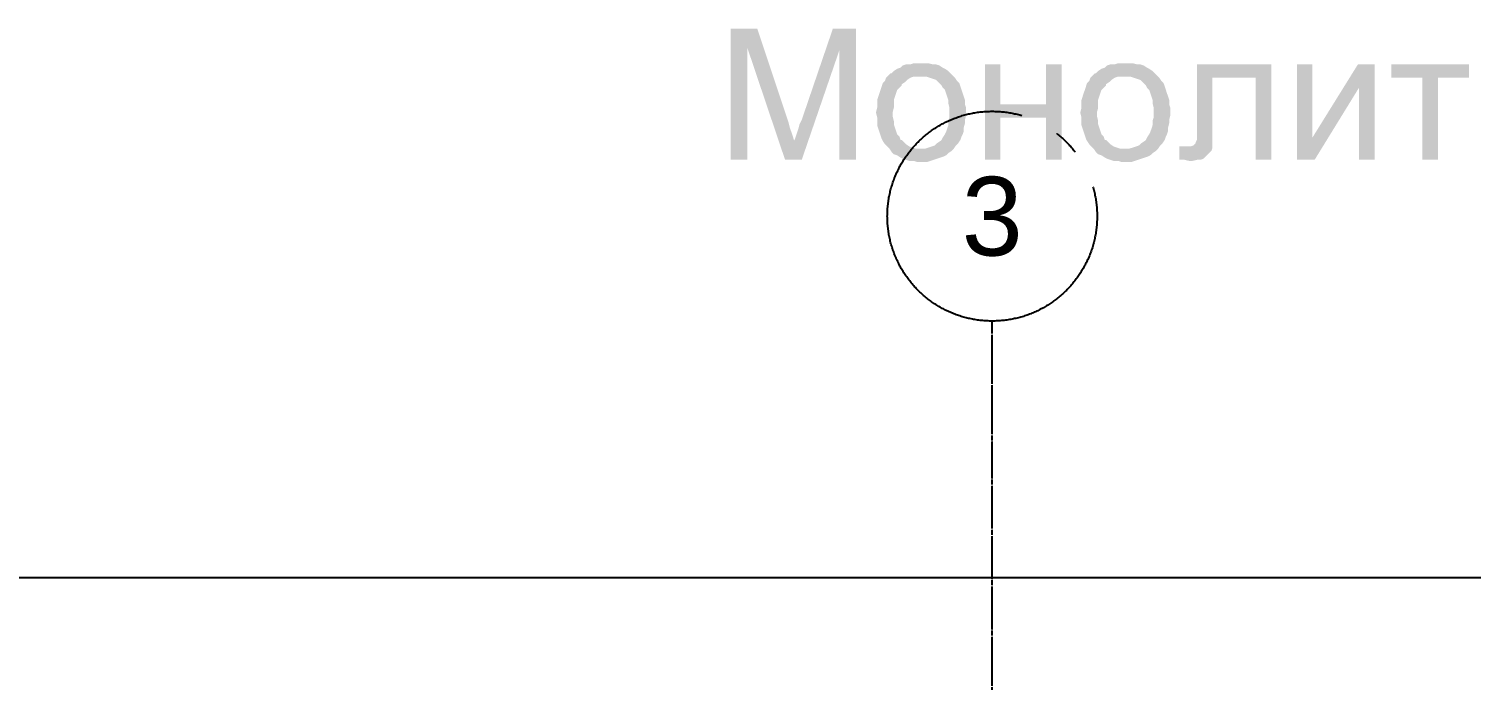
# Model space of a CAD drawing. Header units: millimetres. Extents: x -383313 to -161684, y -117025 to 99224.
# Drawn here: x -349188 to -343688, y 2056 to 4540 of the extents above; entities that cross this region are included whole.
import ezdxf

# ---------------------------------------------------------------- set-up
doc = ezdxf.new("R2010")
doc.units = ezdxf.units.MM
doc.header["$MEASUREMENT"] = 0
doc.linetypes.add('PS-GOST2.303 5', pattern=[24, 20, -1.5, 1, -1.5])
doc.layers.get('Defpoints').update_dxf_attribs({"color": 31})
doc.layers.add('PDF_Solid Fills', color=7, linetype='Continuous')
doc.layers.add('PS_Оси', color=5, linetype='PS-GOST2.303 5')
doc.styles.add('PSTUDIO', font='arial.ttf')
doc.dimstyles.new('PS_TICK', dxfattribs={"dimscale": 100, "dimtxt": 2.5, "dimasz": 1, "dimexe": 2, "dimexo": 2, "dimgap": 1, "dimtad": 1, "dimdec": 0, "dimzin": 0, "dimdsep": 46, "dimtxsty": 'PSTUDIO', "dimblk": 'ARCHTICK', "dimcen": 2, "dimdle": 1.5, "dimse1": 1, "dimse2": 1, "dimadec": 0, "dimazin": 0, "dimtfac": 1, "dimtdec": 0, "dimtix": 1, "dimtmove": 1, "dimatfit": 3, "dimldrblk": 'ARCHTICK', "dimfxl": 1, "dimtolj": 1, "dimtzin": 0, "dimarcsym": 0})

# ---------------------------------------------------------------- blocks, each defined once
blk = doc.blocks.new('_ArchTick')
at = {"color": 0, "linetype": 'ByBlock', "const_width": 0.15}
blk.add_lwpolyline([(-0.5, -0.5), (0.5, 0.5)], dxfattribs=at)
blk = doc.blocks.new('*D312')
at = {"color": 0, "lineweight": -2, "ltscale": 100, "transparency": 16777216}
blk.add_line((-355164.1, 2447.8), (-320364.1, 2447.8), dxfattribs=at)
at = {"layer": 'Defpoints', "color": 0, "ltscale": 100, "transparency": 16777216}
for p in [(-320514.1, 2447.8), (-355014.1, 1121.5), (-320514.1, 1121.5)]:
    blk.add_point(p, dxfattribs=at)
at = {"color": 0, "lineweight": -2, "ltscale": 100, "transparency": 16777216, "xscale": 100, "yscale": 100, "zscale": 100, "rotation": 180}
blk.add_blockref('_ArchTick', (-355014.1, 2447.8), dxfattribs=at)
at = {"color": 0, "lineweight": -2, "ltscale": 100, "transparency": 16777216, "xscale": 100, "yscale": 100, "zscale": 100}
blk.add_blockref('_ArchTick', (-320514.1, 2447.8), dxfattribs=at)
at = {"color": 0, "ltscale": 100, "transparency": 16777216, "insert": (-337764.1, 2675.6), "char_height": 250, "attachment_point": 5, "style": 'PSTUDIO'}
blk.add_mtext('\\A1;34500', dxfattribs=at)
blk = doc.blocks.new('A$Cf5759c35')
at = {"layer": 'PDF_Solid Fills'}
for points in [[(12052.1, 22805), (11950.5, 22805), (11950.5, 22305.4), (12014, 22305.4), (12014, 22733)], [(12052.1, 22805), (12014, 22733), (12158, 22305.4), (12191.8, 22377.4), (12191.8, 22381.6), (12187.6, 22394.3), (12183.4, 22407), (12179.1, 22419.7), (12174.9, 22432.4), (12170.7, 22449.4)], [(12428.9, 22805), (12340, 22805), (12221.5, 22457.8), (12221.5, 22457.8), (12213, 22440.9), (12208.8, 22424), (12204.5, 22411.3), (12200.3, 22398.6), (12196.1, 22385.9), (12191.8, 22377.4), (12158, 22305.4), (12221.5, 22305.4), (12365.4, 22724.5)], [(12678.7, 22673.7), (12678.7, 22673.7), (12649, 22673.7), (12636.3, 22669.5), (12619.4, 22669.5), (12606.7, 22665.3), (12598.2, 22656.8), (12585.5, 22652.6), (12572.8, 22644.1), (12564.4, 22635.6), (12560.1, 22635.6), (12551.7, 22627.2), (12678.7, 22622.9), (12682.9, 22622.9), (12695.6, 22622.9), (12708.3, 22618.7), (12721, 22614.5), (12733.7, 22610.2), (12742.2, 22601.8), (12754.9, 22589.1), (12759.1, 22580.6), (12767.6, 22572.1), (12771.8, 22559.4), (12776, 22546.7), (12780.3, 22534), (12780.3, 22521.3), (12784.5, 22504.4), (12784.5, 22487.5), (12784.5, 22483.2), (12784.5, 22466.3), (12780.3, 22453.6), (12780.3, 22436.7), (12776, 22424), (12771.8, 22411.3), (12767.6, 22402.8), (12759.1, 22390.1), (12754.9, 22381.6), (12750.6, 22377.4), (12737.9, 22368.9), (12729.5, 22360.5), (12716.8, 22356.2), (12704.1, 22352), (12691.4, 22347.8), (12678.7, 22347.8), (12555.9, 22347.8), (12564.4, 22335.1), (12572.8, 22326.6), (12585.5, 22322.4), (12598.2, 22313.9), (12606.7, 22309.7), (12619.4, 22305.4), (12632.1, 22301.2), (12649, 22301.2), (12661.7, 22297), (12678.7, 22297), (12687.1, 22297), (12699.8, 22297), (12712.5, 22301.2), (12725.2, 22305.4), (12737.9, 22309.7), (12750.6, 22313.9), (12763.3, 22318.1), (12771.8, 22322.4), (12780.3, 22330.8), (12793, 22339.3), (12801.4, 22347.8), (12809.9, 22360.5), (12818.4, 22368.9), (12826.8, 22381.6), (12826.8, 22381.6), (12831.1, 22394.3), (12835.3, 22402.8), (12839.5, 22415.5), (12839.5, 22428.2), (12843.8, 22445.1), (12843.8, 22457.8), (12848, 22474.8), (12848, 22491.7), (12848, 22504.4), (12843.8, 22517.1), (12843.8, 22534), (12839.5, 22546.7), (12835.3, 22559.4), (12831.1, 22572.1), (12826.8, 22584.8), (12822.6, 22597.5), (12814.1, 22606), (12805.7, 22618.7), (12797.2, 22627.2), (12788.7, 22635.6), (12780.3, 22644.1), (12767.6, 22652.6), (12759.1, 22656.8), (12746.4, 22665.3), (12733.7, 22669.5), (12721, 22669.5), (12704.1, 22673.7), (12691.4, 22673.7)], [(12979.2, 22669.5), (12920, 22669.5), (12920, 22305.4), (12979.2, 22305.4), (12979.2, 22466.3), (13152.8, 22466.3), (12979.2, 22517.1)], [(13212.1, 22669.5), (13152.8, 22669.5), (13152.8, 22517.1), (12979.2, 22517.1), (13152.8, 22466.3), (13152.8, 22305.4), (13212.1, 22305.4)], [(13457.6, 22673.7), (13457.6, 22673.7), (13428, 22673.7), (13415.3, 22669.5), (13398.3, 22669.5), (13385.6, 22665.3), (13377.2, 22656.8), (13364.5, 22652.6), (13351.8, 22644.1), (13343.3, 22635.6), (13339.1, 22635.6), (13330.6, 22627.2), (13457.6, 22622.9), (13461.8, 22622.9), (13474.5, 22622.9), (13487.2, 22618.7), (13499.9, 22614.5), (13512.6, 22610.2), (13521.1, 22601.8), (13533.8, 22589.1), (13538, 22580.6), (13546.5, 22572.1), (13550.7, 22559.4), (13555, 22546.7), (13559.2, 22534), (13559.2, 22521.3), (13563.4, 22504.4), (13563.4, 22487.5), (13563.4, 22483.2), (13563.4, 22466.3), (13559.2, 22453.6), (13559.2, 22436.7), (13555, 22424), (13550.7, 22411.3), (13546.5, 22402.8), (13538, 22390.1), (13533.8, 22381.6), (13529.6, 22377.4), (13516.9, 22368.9), (13508.4, 22360.5), (13495.7, 22356.2), (13483, 22352), (13470.3, 22347.8), (13457.6, 22347.8), (13334.8, 22347.8), (13343.3, 22335.1), (13351.8, 22326.6), (13364.5, 22322.4), (13377.2, 22313.9), (13385.6, 22309.7), (13398.3, 22305.4), (13411, 22301.2), (13428, 22301.2), (13440.7, 22297), (13457.6, 22297), (13466.1, 22297), (13478.8, 22297), (13491.5, 22301.2), (13504.2, 22305.4), (13516.9, 22309.7), (13529.6, 22313.9), (13542.3, 22318.1), (13550.7, 22322.4), (13559.2, 22330.8), (13571.9, 22339.3), (13580.4, 22347.8), (13588.8, 22360.5), (13597.3, 22368.9), (13605.8, 22381.6), (13605.8, 22381.6), (13610, 22394.3), (13614.2, 22402.8), (13618.5, 22415.5), (13618.5, 22428.2), (13622.7, 22445.1), (13622.7, 22457.8), (13626.9, 22474.8), (13626.9, 22491.7), (13626.9, 22504.4), (13622.7, 22517.1), (13622.7, 22534), (13618.5, 22546.7), (13614.2, 22559.4), (13610, 22572.1), (13605.8, 22584.8), (13601.5, 22597.5), (13593.1, 22606), (13584.6, 22618.7), (13576.1, 22627.2), (13567.7, 22635.6), (13559.2, 22644.1), (13546.5, 22652.6), (13538, 22656.8), (13525.3, 22665.3), (13512.6, 22669.5), (13499.9, 22669.5), (13483, 22673.7), (13470.3, 22673.7)], [(14012.2, 22669.5), (13728.5, 22669.5), (13728.5, 22381.6), (13724.3, 22373.2), (13724.3, 22368.9), (13715.8, 22360.5), (13715.8, 22360.5), (13703.1, 22356.2), (13686.2, 22356.2), (13660.8, 22356.2), (13660.8, 22305.4), (13669.3, 22305.4), (13682, 22305.4), (13698.9, 22301.2), (13711.6, 22301.2), (13711.6, 22301.2), (13728.5, 22305.4), (13741.2, 22305.4), (13753.9, 22309.7), (13762.4, 22318.1), (13762.4, 22318.1), (13775.1, 22330.8), (13783.6, 22339.3), (13787.8, 22352), (13787.8, 22360.5), (13787.8, 22373.2), (13787.8, 22385.9), (13787.8, 22398.6), (13787.8, 22415.5), (13787.8, 22436.7), (13787.8, 22618.7), (13952.9, 22618.7)], [(14405.9, 22669.5), (14342.4, 22669.5), (14168.8, 22390.1), (14109.5, 22305.4), (14177.3, 22305.4), (14346.6, 22580.6)], [(14765.7, 22669.5), (14469.4, 22669.5), (14469.4, 22618.7), (14587.9, 22618.7), (14587.9, 22305.4), (14647.2, 22305.4), (14647.2, 22618.7), (14765.7, 22618.7)], [(12551.7, 22627.2), (12543.2, 22618.7), (12539, 22606), (12530.5, 22597.5), (12526.3, 22584.8), (12522, 22572.1), (12517.8, 22559.4), (12513.6, 22546.7), (12509.3, 22534), (12509.3, 22517.1), (12509.3, 22504.4), (12505.1, 22487.5), (12505.1, 22483.2), (12509.3, 22466.3), (12509.3, 22453.6), (12509.3, 22436.7), (12513.6, 22424), (12517.8, 22411.3), (12522, 22398.6), (12526.3, 22385.9), (12530.5, 22377.4), (12539, 22364.7), (12547.4, 22356.2), (12555.9, 22347.8), (12678.7, 22347.8), (12670.2, 22347.8), (12657.5, 22347.8), (12644.8, 22352), (12632.1, 22356.2), (12619.4, 22364.7), (12610.9, 22373.2), (12602.5, 22381.6), (12598.2, 22381.6), (12594, 22394.3), (12585.5, 22402.8), (12581.3, 22415.5), (12577.1, 22428.2), (12572.8, 22440.9), (12572.8, 22453.6), (12568.6, 22470.5), (12568.6, 22487.5), (12568.6, 22487.5), (12572.8, 22504.4), (12572.8, 22521.3), (12572.8, 22534), (12577.1, 22546.7), (12581.3, 22559.4), (12585.5, 22572.1), (12594, 22580.6), (12602.5, 22589.1), (12602.5, 22593.3), (12615.2, 22601.8), (12623.6, 22610.2), (12636.3, 22618.7), (12649, 22622.9), (12661.7, 22622.9), (12678.7, 22622.9)], [(13330.6, 22627.2), (13322.1, 22618.7), (13317.9, 22606), (13309.4, 22597.5), (13305.2, 22584.8), (13301, 22572.1), (13296.7, 22559.4), (13292.5, 22546.7), (13288.3, 22534), (13288.3, 22517.1), (13288.3, 22504.4), (13284, 22487.5), (13284, 22483.2), (13288.3, 22466.3), (13288.3, 22453.6), (13288.3, 22436.7), (13292.5, 22424), (13296.7, 22411.3), (13301, 22398.6), (13305.2, 22385.9), (13309.4, 22377.4), (13317.9, 22364.7), (13326.4, 22356.2), (13334.8, 22347.8), (13457.6, 22347.8), (13449.1, 22347.8), (13436.4, 22347.8), (13423.7, 22352), (13411, 22356.2), (13398.3, 22364.7), (13389.9, 22373.2), (13381.4, 22381.6), (13377.2, 22381.6), (13372.9, 22394.3), (13364.5, 22402.8), (13360.2, 22415.5), (13356, 22428.2), (13351.8, 22440.9), (13351.8, 22453.6), (13347.5, 22470.5), (13347.5, 22487.5), (13347.5, 22487.5), (13351.8, 22504.4), (13351.8, 22521.3), (13351.8, 22534), (13356, 22546.7), (13360.2, 22559.4), (13364.5, 22572.1), (13372.9, 22580.6), (13381.4, 22589.1), (13381.4, 22593.3), (13394.1, 22601.8), (13402.6, 22610.2), (13415.3, 22618.7), (13428, 22622.9), (13440.7, 22622.9), (13457.6, 22622.9)]]:
    blk.add_hatch(color=8, dxfattribs=at).paths.add_polyline_path(points)
at = {"layer": 'PDF_Solid Fills', "color": 8, "lineweight": 35}
for points in [[(12428.9, 22805), (12365.4, 22724.5), (12428.9, 22305.4), (12365.4, 22305.4)], [(14012.2, 22669.5), (13952.9, 22618.7), (14012.2, 22305.4), (13952.9, 22305.4)], [(14168.8, 22669.5), (14109.5, 22669.5), (14168.8, 22390.1), (14109.5, 22305.4)], [(14405.9, 22669.5), (14346.6, 22580.6), (14405.9, 22305.4), (14346.6, 22305.4)]]:
    blk.add_solid(points, dxfattribs=at)

msp = doc.modelspace()

# ---------------------------------------------------------------- linework, layer by layer
at = {"layer": 'PS_Оси'}
msp.add_line((-345514.05882, 2825.4576), (-345514.05882, 3425.4576), dxfattribs=at)
msp.add_lwpolyline([(-345514.05882, -21435.50851), (-345514.05882, -17582.0977), (-345514.05882, -11582.0977), (-345514.05882, -5582.0977), (-345514.05882, -582.3977), (-345514.05882, 2825.4576)], dxfattribs=at)
at = {"layer": 'PS_Оси', "color": 7, "ltscale": 100}
msp.add_circle((-345514.05882, 3825.4576), 400, dxfattribs=at)

# ---------------------------------------------------------------- block references
at = {"ltscale": 100}
msp.add_blockref('A$Cf5759c35', (-358461.97282, -18264.93104), dxfattribs=at)

# ---------------------------------------------------------------- texts
at = {"layer": 'PS_Оси', "color": 7, "ltscale": 100, "style": 'PSTUDIO'}
msp.add_text('3', height=300, dxfattribs=at).set_placement((-345630.60043, 3675.4576))

# ---------------------------------------------------------------- dimensions: what is measured, and where the dimension line sits
at = {"ltscale": 100}
dim = msp.add_linear_dim(base=(-320514.05882, 2447.84449), p1=(-355014.05882, 1121.52995), p2=(-320514.05882, 1121.52995), dimstyle='PS_TICK', dxfattribs=at)
dim.commit()
dim.dimension.update_dxf_attribs({"geometry": '*D312', "text_midpoint": (-337764.05882, 2675.57301)})

doc.saveas('drawing.dxf')
